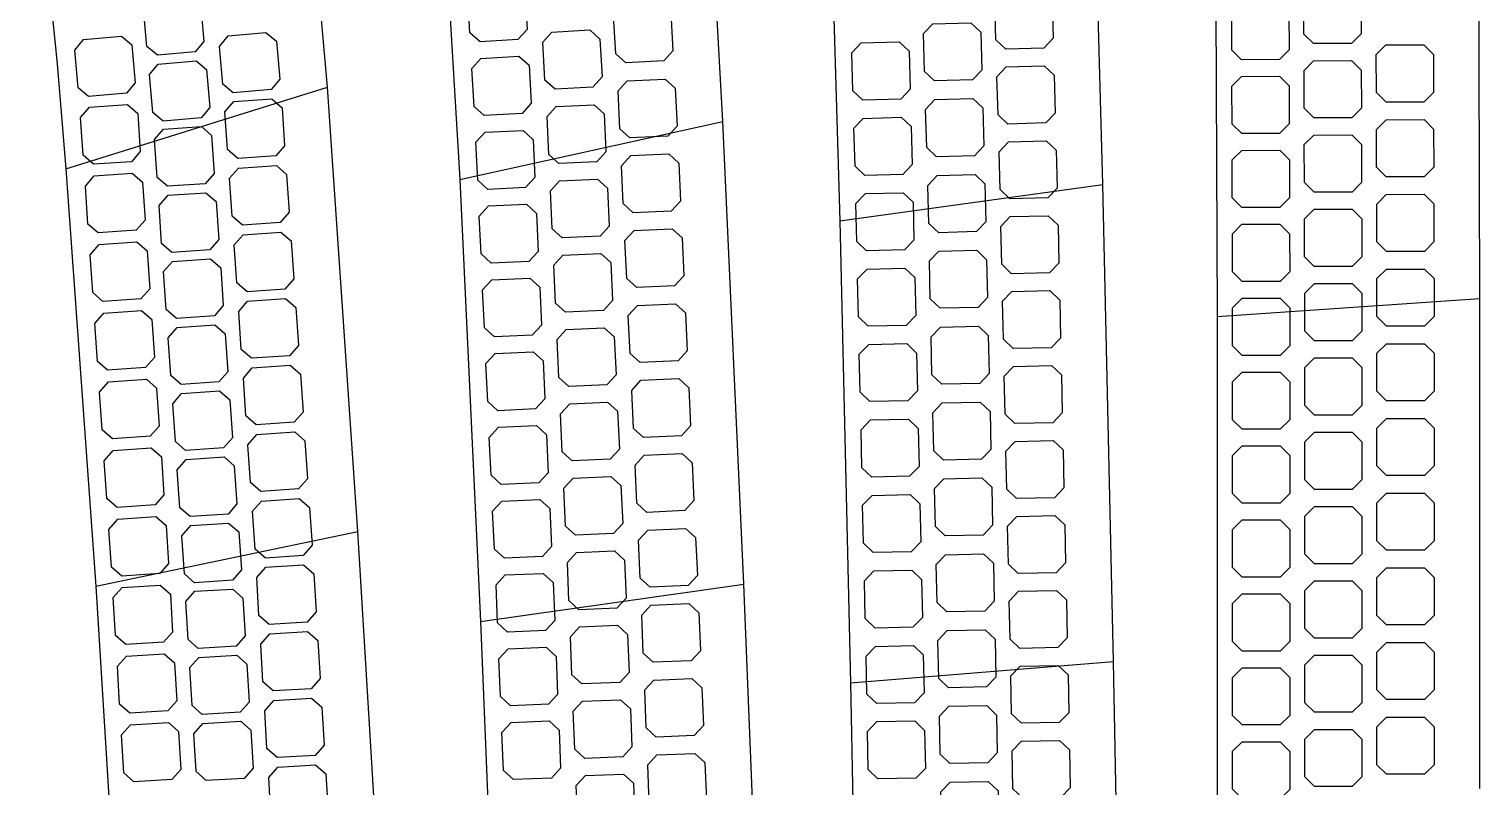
# Model space of a CAD drawing. Header units: millimetres. Extents: x 19106 to 24547, y 13072 to 17462.
# Drawn here: x 21785.4 to 22102.5, y 15773.6 to 15939.3 of the extents above; entities that cross this region are included whole.
import ezdxf

# ---------------------------------------------------------------- set-up
doc = ezdxf.new("R2010")
doc.units = ezdxf.units.MM
doc.header["$LTSCALE"] = 100
doc.header["$MEASUREMENT"] = 0
doc.layers.add('Default', color=7, linetype='Continuous')
doc.layers.add('PV CELL', color=1, linetype='Continuous')

msp = doc.modelspace()

# ---------------------------------------------------------------- linework, layer by layer
at = {"layer": 'Default'}
for points in [[(21850.63, 15926.54), (21843.06, 16012.22), (21842.49, 16017.44)], [(21937.06, 15919.05), (21931.7, 16015.18)], [(22020.12, 15905.33), (22017.31, 16006.24)], [(21874.21, 15996.38), (21879.55, 15906.4)], [(21785.42, 15992.09), (21791.58, 15931.64), (21793.5, 15908.7)], [(21959.77, 15993.52), (21962.61, 15897.33)], [(22102.51, 15880.41), (22102.2, 15984.83)], [(22044.67, 15977.55), (22045.05, 15876.46)], [(21793.5, 15908.7), (21850.63, 15926.54)], [(21793.5, 15908.7), (21850.63, 15926.54)], [(21857.31, 15829.5), (21850.63, 15926.54)], [(21879.55, 15906.4), (21937.06, 15919.05)], [(21879.55, 15906.4), (21937.06, 15919.05)], [(21941.64, 15817.96), (21937.06, 15919.05)], [(21793.5, 15908.7), (21800.05, 15817.55)], [(21879.55, 15906.4), (21884.07, 15809.8)], [(21962.61, 15897.33), (22020.12, 15905.33)], [(21962.61, 15897.33), (22020.12, 15905.33)], [(22022.44, 15801.08), (22020.12, 15905.33)], [(21962.61, 15897.33), (21964.94, 15796.4)], [(22045.05, 15876.46), (22102.51, 15880.41)], [(22045.05, 15876.46), (22102.51, 15880.41)], [(22102.5, 15773.3), (22102.51, 15880.41)], [(22045.05, 15876.46), (22045.08, 15771.61)], [(21800.05, 15817.55), (21857.31, 15829.5)], [(21800.05, 15817.55), (21857.31, 15829.5)], [(21863.32, 15729.55), (21857.31, 15829.5)], [(21800.05, 15817.55), (21805.95, 15721.79)], [(21884.07, 15809.8), (21941.64, 15817.96)], [(21884.07, 15809.8), (21941.64, 15817.96)], [(21945.75, 15714.55), (21941.64, 15817.96)], [(21884.07, 15809.8), (21888.13, 15709.55)], [(21964.94, 15796.4), (22022.44, 15801.08)], [(21964.94, 15796.4), (22022.44, 15801.08)], [(22024.43, 15694.56), (22022.44, 15801.08)], [(21964.94, 15796.4), (21966.96, 15692.06)]]:
    msp.add_lwpolyline(points, dxfattribs=at)
at = {"layer": 'PV CELL'}
for points in [[(21891.58, 15949.44), (21893.79, 15947.46), (21894.26, 15939.17), (21892.28, 15936.96), (21883.99, 15936.5), (21881.78, 15938.48), (21881.31, 15946.76), (21883.29, 15948.98), (21891.58, 15949.44)], [(21813.48, 15933.55), (21811.2, 15935.46), (21810.46, 15943.72), (21812.37, 15946), (21820.63, 15946.74), (21822.91, 15944.84), (21823.65, 15936.57), (21821.75, 15934.29), (21813.48, 15933.55)], [(21998.88, 15934.89), (21996.72, 15936.94), (21996.49, 15945.23), (21998.53, 15947.39), (22006.83, 15947.62), (22008.99, 15945.58), (22009.22, 15937.28), (22007.18, 15935.13), (21998.88, 15934.89)], [(22074.41, 15948.61), (22076.52, 15946.52), (22076.54, 15938.22), (22074.45, 15936.11), (22066.15, 15936.09), (22064.04, 15938.18), (22064.02, 15946.48), (22066.11, 15948.59), (22074.41, 15948.61)], [(21923.44, 15944.81), (21925.66, 15942.83), (21926.12, 15934.55), (21924.14, 15932.33), (21915.85, 15931.87), (21913.64, 15933.85), (21913.18, 15942.14), (21915.16, 15944.35), (21923.44, 15944.81)], [(22058.65, 15945.1), (22060.75, 15943), (22060.78, 15934.7), (22058.68, 15932.6), (22050.38, 15932.57), (22048.28, 15934.67), (22048.25, 15942.97), (22050.35, 15945.07), (22058.65, 15945.1)], [(21983.29, 15927.93), (21981.13, 15929.97), (21980.9, 15938.27), (21982.94, 15940.43), (21991.24, 15940.66), (21993.4, 15938.62), (21993.63, 15930.32), (21991.59, 15928.16), (21983.29, 15927.93)], [(21798.45, 15924.51), (21796.17, 15926.41), (21795.43, 15934.68), (21797.34, 15936.96), (21805.6, 15937.7), (21807.88, 15935.8), (21808.62, 15927.53), (21806.72, 15925.25), (21798.45, 15924.51)], [(21830.06, 15925.32), (21827.78, 15927.22), (21827.04, 15935.49), (21828.95, 15937.77), (21837.21, 15938.51), (21839.49, 15936.61), (21840.23, 15928.34), (21838.33, 15926.06), (21830.06, 15925.32)], [(21907.96, 15939.07), (21910.17, 15937.09), (21910.64, 15928.81), (21908.66, 15926.59), (21900.37, 15926.13), (21898.16, 15928.11), (21897.69, 15936.4), (21899.67, 15938.61), (21907.96, 15939.07)], [(21967.62, 15923.75), (21965.47, 15925.79), (21965.23, 15934.09), (21967.28, 15936.24), (21975.57, 15936.47), (21977.73, 15934.43), (21977.96, 15926.14), (21975.92, 15923.98), (21967.62, 15923.75)], [(22090.23, 15935.81), (22092.34, 15933.72), (22092.36, 15925.42), (22090.27, 15923.31), (22081.97, 15923.29), (22079.86, 15925.38), (22079.84, 15933.68), (22081.93, 15935.79), (22090.23, 15935.81)], [(21814.77, 15919.14), (21812.5, 15921.04), (21811.75, 15929.31), (21813.66, 15931.59), (21821.92, 15932.33), (21824.2, 15930.43), (21824.95, 15922.16), (21823.04, 15919.88), (21814.77, 15919.14)], [(21892.48, 15933.33), (21894.69, 15931.35), (21895.16, 15923.06), (21893.18, 15920.85), (21884.89, 15920.38), (21882.67, 15922.36), (21882.21, 15930.65), (21884.19, 15932.86), (21892.48, 15933.33)], [(21999.34, 15918.51), (21997.18, 15920.56), (21996.95, 15928.85), (21998.99, 15931.01), (22007.29, 15931.24), (22009.44, 15929.2), (22009.68, 15920.9), (22007.63, 15918.75), (21999.34, 15918.51)], [(22074.46, 15932.38), (22076.57, 15930.28), (22076.59, 15921.98), (22074.5, 15919.88), (22066.2, 15919.85), (22064.09, 15921.95), (22064.07, 15930.25), (22066.16, 15932.35), (22074.46, 15932.38)], [(21924.47, 15928.35), (21926.66, 15926.35), (21927.03, 15918.06), (21925.03, 15915.87), (21916.74, 15915.49), (21914.55, 15917.49), (21914.17, 15925.78), (21916.17, 15927.98), (21924.47, 15928.35)], [(22058.69, 15928.95), (22060.8, 15926.85), (22060.82, 15918.55), (22058.73, 15916.45), (22050.43, 15916.42), (22048.32, 15918.52), (22048.3, 15926.82), (22050.39, 15928.92), (22058.69, 15928.95)], [(21831.06, 15910.98), (21828.82, 15912.93), (21828.25, 15921.21), (21830.2, 15923.45), (21838.48, 15924.02), (21840.72, 15922.07), (21841.29, 15913.79), (21839.34, 15911.55), (21831.06, 15910.98)], [(21983.75, 15911.35), (21981.6, 15913.39), (21981.36, 15921.69), (21983.41, 15923.85), (21991.7, 15924.08), (21993.86, 15922.04), (21994.09, 15913.74), (21992.05, 15911.58), (21983.75, 15911.35)], [(21799.51, 15909.72), (21797.27, 15911.68), (21796.7, 15919.96), (21798.65, 15922.19), (21806.93, 15922.77), (21809.17, 15920.81), (21809.74, 15912.53), (21807.79, 15910.29), (21799.51, 15909.72)], [(21908.93, 15922.73), (21911.12, 15920.73), (21911.49, 15912.44), (21909.49, 15910.25), (21901.2, 15909.87), (21899.01, 15911.87), (21898.63, 15920.16), (21900.63, 15922.36), (21908.93, 15922.73)], [(21815.66, 15904.91), (21813.42, 15906.86), (21812.85, 15915.14), (21814.8, 15917.38), (21823.08, 15917.95), (21825.32, 15916), (21825.89, 15907.72), (21823.94, 15905.48), (21815.66, 15904.91)], [(21968.08, 15907.26), (21965.93, 15909.3), (21965.69, 15917.6), (21967.74, 15919.75), (21976.03, 15919.99), (21978.19, 15917.95), (21978.42, 15909.65), (21976.38, 15907.49), (21968.08, 15907.26)], [(22090.28, 15919.49), (22092.38, 15917.4), (22092.41, 15909.1), (22090.31, 15906.99), (22082.01, 15906.97), (22079.91, 15909.06), (22079.88, 15917.36), (22081.98, 15919.47), (22090.28, 15919.49)], [(21893.39, 15917.1), (21895.58, 15915.1), (21895.95, 15906.81), (21893.95, 15904.62), (21885.66, 15904.24), (21883.47, 15906.25), (21883.09, 15914.54), (21885.1, 15916.73), (21893.39, 15917.1)], [(21999.8, 15902.14), (21997.64, 15904.18), (21997.41, 15912.47), (21999.45, 15914.63), (22007.74, 15914.86), (22009.9, 15912.82), (22010.13, 15904.52), (22008.09, 15902.37), (21999.8, 15902.14)], [(22074.51, 15916.14), (22076.61, 15914.05), (22076.64, 15905.75), (22074.55, 15903.64), (22066.25, 15903.62), (22064.14, 15905.71), (22064.11, 15914.01), (22066.21, 15916.12), (22074.51, 15916.14)], [(21925.21, 15911.99), (21927.4, 15909.98), (21927.77, 15901.69), (21925.77, 15899.5), (21917.48, 15899.12), (21915.29, 15901.13), (21914.91, 15909.42), (21916.91, 15911.61), (21925.21, 15911.99)], [(22058.74, 15912.79), (22060.85, 15910.7), (22060.87, 15902.4), (22058.78, 15900.29), (22050.48, 15900.27), (22048.37, 15902.36), (22048.35, 15910.66), (22050.44, 15912.77), (22058.74, 15912.79)], [(21832.06, 15896.43), (21829.82, 15898.38), (21829.25, 15906.66), (21831.2, 15908.9), (21839.48, 15909.47), (21841.72, 15907.52), (21842.29, 15899.24), (21840.34, 15897), (21832.06, 15896.43)], [(21800.55, 15894.72), (21798.31, 15896.67), (21797.74, 15904.95), (21799.69, 15907.19), (21807.97, 15907.76), (21810.21, 15905.81), (21810.78, 15897.53), (21808.83, 15895.29), (21800.55, 15894.72)], [(21909.66, 15906.49), (21911.85, 15904.49), (21912.23, 15896.19), (21910.23, 15894), (21901.93, 15893.63), (21899.74, 15895.63), (21899.37, 15903.92), (21901.37, 15906.11), (21909.66, 15906.49)], [(21984.22, 15894.77), (21982.06, 15896.81), (21981.83, 15905.11), (21983.87, 15907.27), (21992.16, 15907.5), (21994.32, 15905.46), (21994.55, 15897.16), (21992.51, 15895), (21984.22, 15894.77)], [(21816.65, 15890.47), (21814.41, 15892.42), (21813.84, 15900.7), (21815.8, 15902.94), (21824.08, 15903.51), (21826.31, 15901.56), (21826.88, 15893.28), (21824.93, 15891.04), (21816.65, 15890.47)], [(21968.47, 15890.83), (21966.32, 15892.88), (21966.14, 15901.18), (21968.19, 15903.33), (21976.49, 15903.51), (21978.63, 15901.46), (21978.82, 15893.16), (21976.77, 15891.01), (21968.47, 15890.83)], [(22090.32, 15903.17), (22092.43, 15901.08), (22092.45, 15892.78), (22090.36, 15890.67), (22082.06, 15890.65), (22079.95, 15892.74), (22079.93, 15901.04), (22082.02, 15903.15), (22090.32, 15903.17)], [(21894.12, 15900.98), (21896.31, 15898.98), (21896.68, 15890.69), (21894.68, 15888.5), (21886.39, 15888.12), (21884.2, 15890.12), (21883.82, 15898.42), (21885.82, 15900.61), (21894.12, 15900.98)], [(22074.56, 15899.91), (22076.66, 15897.81), (22076.69, 15889.51), (22074.59, 15887.41), (22066.29, 15887.38), (22064.19, 15889.48), (22064.16, 15897.78), (22066.26, 15899.88), (22074.56, 15899.91)], [(21925.95, 15895.62), (21928.14, 15893.62), (21928.52, 15885.32), (21926.51, 15883.13), (21918.22, 15882.76), (21916.03, 15884.76), (21915.65, 15893.05), (21917.66, 15895.24), (21925.95, 15895.62)], [(22000.14, 15885.81), (21998, 15887.86), (21997.81, 15896.16), (21999.86, 15898.31), (22008.16, 15898.49), (22010.31, 15896.44), (22010.49, 15888.14), (22008.44, 15886), (22000.14, 15885.81)], [(22058.79, 15896.64), (22060.89, 15894.55), (22060.92, 15886.25), (22058.82, 15884.14), (22050.52, 15884.12), (22048.42, 15886.21), (22048.39, 15894.51), (22050.49, 15896.62), (22058.79, 15896.64)], [(21801.58, 15879.72), (21799.34, 15881.67), (21798.77, 15889.95), (21800.72, 15892.19), (21809, 15892.76), (21811.24, 15890.81), (21811.81, 15882.53), (21809.86, 15880.29), (21801.58, 15879.72)], [(21833.06, 15881.87), (21830.82, 15883.82), (21830.25, 15892.1), (21832.2, 15894.34), (21840.48, 15894.91), (21842.72, 15892.96), (21843.29, 15884.68), (21841.34, 15882.44), (21833.06, 15881.87)], [(21910.4, 15890.24), (21912.59, 15888.24), (21912.96, 15879.95), (21910.96, 15877.76), (21902.67, 15877.38), (21900.48, 15879.39), (21900.1, 15887.68), (21902.1, 15889.87), (21910.4, 15890.24)], [(21984.53, 15878.25), (21982.38, 15880.3), (21982.2, 15888.6), (21984.25, 15890.74), (21992.55, 15890.93), (21994.7, 15888.87), (21994.88, 15880.58), (21992.83, 15878.43), (21984.53, 15878.25)], [(21817.65, 15876.03), (21815.41, 15877.98), (21814.84, 15886.26), (21816.79, 15888.5), (21825.07, 15889.07), (21827.31, 15887.12), (21827.88, 15878.84), (21825.93, 15876.6), (21817.65, 15876.03)], [(21968.83, 15874.34), (21966.69, 15876.39), (21966.5, 15884.69), (21968.56, 15886.83), (21976.85, 15887.02), (21979, 15884.97), (21979.19, 15876.67), (21977.13, 15874.52), (21968.83, 15874.34)], [(22090.39, 15886.83), (22092.49, 15884.73), (22092.49, 15876.43), (22090.39, 15874.33), (22082.09, 15874.33), (22079.99, 15876.43), (22079.99, 15884.73), (22082.09, 15886.83), (22090.39, 15886.83)], [(21894.85, 15884.86), (21897.04, 15882.86), (21897.41, 15874.57), (21895.41, 15872.37), (21887.12, 15872), (21884.93, 15874), (21884.55, 15882.29), (21886.55, 15884.49), (21894.85, 15884.86)], [(22074.61, 15883.64), (22076.71, 15881.54), (22076.71, 15873.24), (22074.61, 15871.14), (22066.31, 15871.14), (22064.21, 15873.24), (22064.21, 15881.54), (22066.31, 15883.64), (22074.61, 15883.64)], [(21834.06, 15867.32), (21831.82, 15869.27), (21831.25, 15877.55), (21833.2, 15879.79), (21841.48, 15880.36), (21843.72, 15878.41), (21844.29, 15870.13), (21842.34, 15867.89), (21834.06, 15867.32)], [(22000.51, 15869.43), (21998.36, 15871.48), (21998.18, 15879.78), (22000.23, 15881.93), (22008.53, 15882.11), (22010.67, 15880.06), (22010.86, 15871.76), (22008.8, 15869.61), (22000.51, 15869.43)], [(22058.84, 15880.46), (22060.94, 15878.36), (22060.94, 15870.06), (22058.84, 15867.96), (22050.54, 15867.96), (22048.44, 15870.06), (22048.44, 15878.36), (22050.54, 15880.46), (22058.84, 15880.46)], [(21802.61, 15864.71), (21800.37, 15866.66), (21799.8, 15874.95), (21801.75, 15877.18), (21810.03, 15877.75), (21812.27, 15875.8), (21812.84, 15867.52), (21810.89, 15865.28), (21802.61, 15864.71)], [(21926.69, 15879.25), (21928.88, 15877.25), (21929.26, 15868.96), (21927.25, 15866.76), (21918.96, 15866.39), (21916.77, 15868.39), (21916.39, 15876.68), (21918.4, 15878.88), (21926.69, 15879.25)], [(21818.64, 15861.59), (21816.4, 15863.54), (21815.83, 15871.83), (21817.78, 15874.06), (21826.06, 15874.63), (21828.3, 15872.68), (21828.87, 15864.4), (21826.92, 15862.16), (21818.64, 15861.59)], [(21911.13, 15874), (21913.32, 15872), (21913.7, 15863.71), (21911.7, 15861.51), (21903.41, 15861.14), (21901.21, 15863.14), (21900.84, 15871.43), (21902.84, 15873.63), (21911.13, 15874)], [(21984.9, 15861.66), (21982.75, 15863.72), (21982.57, 15872.01), (21984.62, 15874.16), (21992.92, 15874.34), (21995.06, 15872.29), (21995.25, 15863.99), (21993.2, 15861.85), (21984.9, 15861.66)], [(21969.2, 15857.85), (21967.05, 15859.9), (21966.87, 15868.2), (21968.92, 15870.34), (21977.22, 15870.53), (21979.37, 15868.47), (21979.55, 15860.18), (21977.5, 15858.03), (21969.2, 15857.85)], [(22090.39, 15870.51), (22092.49, 15868.41), (22092.49, 15860.11), (22090.39, 15858.01), (22082.09, 15858.01), (22079.99, 15860.11), (22079.99, 15868.41), (22082.09, 15870.51), (22090.39, 15870.51)], [(21895.58, 15868.74), (21897.77, 15866.74), (21898.14, 15858.45), (21896.14, 15856.25), (21887.85, 15855.88), (21885.66, 15857.88), (21885.28, 15866.17), (21887.28, 15868.37), (21895.58, 15868.74)], [(22074.61, 15867.41), (22076.71, 15865.31), (22076.71, 15857.01), (22074.61, 15854.91), (22066.31, 15854.91), (22064.21, 15857.01), (22064.21, 15865.31), (22066.31, 15867.41), (22074.61, 15867.41)], [(21835.06, 15852.77), (21832.83, 15854.72), (21832.26, 15863), (21834.21, 15865.24), (21842.49, 15865.81), (21844.73, 15863.86), (21845.3, 15855.57), (21843.34, 15853.34), (21835.06, 15852.77)], [(22000.87, 15853.05), (21998.72, 15855.1), (21998.54, 15863.4), (22000.59, 15865.54), (22008.89, 15865.73), (22011.04, 15863.68), (22011.22, 15855.38), (22009.17, 15853.23), (22000.87, 15853.05)], [(22058.84, 15864.31), (22060.94, 15862.21), (22060.94, 15853.91), (22058.84, 15851.81), (22050.54, 15851.81), (22048.44, 15853.91), (22048.44, 15862.21), (22050.54, 15864.31), (22058.84, 15864.31)], [(21803.64, 15849.71), (21801.41, 15851.66), (21800.84, 15859.94), (21802.79, 15862.18), (21811.07, 15862.75), (21813.31, 15860.8), (21813.88, 15852.52), (21811.92, 15850.28), (21803.64, 15849.71)], [(21927.43, 15862.88), (21929.62, 15860.88), (21930, 15852.59), (21927.99, 15850.4), (21919.7, 15850.02), (21917.51, 15852.02), (21917.13, 15860.32), (21919.14, 15862.51), (21927.43, 15862.88)], [(21819.64, 15847.16), (21817.4, 15849.11), (21816.83, 15857.39), (21818.78, 15859.63), (21827.06, 15860.2), (21829.3, 15858.25), (21829.87, 15849.97), (21827.92, 15847.73), (21819.64, 15847.16)], [(21911.87, 15857.76), (21914.06, 15855.75), (21914.43, 15847.46), (21912.43, 15845.27), (21904.14, 15844.89), (21901.95, 15846.9), (21901.57, 15855.19), (21903.58, 15857.38), (21911.87, 15857.76)], [(21985.27, 15845.08), (21983.12, 15847.13), (21982.94, 15855.43), (21984.99, 15857.58), (21993.29, 15857.76), (21995.43, 15855.71), (21995.62, 15847.41), (21993.56, 15845.26), (21985.27, 15845.08)], [(21836.07, 15838.21), (21833.83, 15840.16), (21833.26, 15848.44), (21835.21, 15850.68), (21843.49, 15851.25), (21845.73, 15849.3), (21846.3, 15841.02), (21844.35, 15838.78), (21836.07, 15838.21)], [(21896.31, 15852.62), (21898.5, 15850.62), (21898.87, 15842.33), (21896.87, 15840.13), (21888.58, 15839.76), (21886.39, 15841.76), (21886.01, 15850.05), (21888.01, 15852.24), (21896.31, 15852.62)], [(21969.57, 15841.36), (21967.42, 15843.41), (21967.24, 15851.71), (21969.29, 15853.85), (21977.59, 15854.04), (21979.73, 15851.98), (21979.92, 15843.69), (21977.87, 15841.54), (21969.57, 15841.36)], [(22074.61, 15851.17), (22076.71, 15849.07), (22076.71, 15840.77), (22074.61, 15838.67), (22066.31, 15838.67), (22064.21, 15840.77), (22064.21, 15849.07), (22066.31, 15851.17), (22074.61, 15851.17)], [(22090.39, 15854.19), (22092.49, 15852.09), (22092.49, 15843.79), (22090.39, 15841.69), (22082.09, 15841.69), (22079.99, 15843.79), (22079.99, 15852.09), (22082.09, 15854.19), (22090.39, 15854.19)], [(22001.23, 15836.67), (21999.09, 15838.72), (21998.9, 15847.02), (22000.96, 15849.16), (22009.26, 15849.35), (22011.4, 15847.29), (22011.59, 15839), (22009.53, 15836.85), (22001.23, 15836.67)], [(22058.84, 15848.16), (22060.94, 15846.06), (22060.94, 15837.76), (22058.84, 15835.66), (22050.54, 15835.66), (22048.44, 15837.76), (22048.44, 15846.06), (22050.54, 15848.16), (22058.84, 15848.16)], [(21804.68, 15834.71), (21802.44, 15836.66), (21801.87, 15844.94), (21803.82, 15847.18), (21812.1, 15847.75), (21814.34, 15845.8), (21814.91, 15837.52), (21812.96, 15835.28), (21804.68, 15834.71)], [(21820.63, 15832.72), (21818.39, 15834.67), (21817.82, 15842.95), (21819.77, 15845.19), (21828.05, 15845.76), (21830.29, 15843.81), (21830.86, 15835.53), (21828.91, 15833.29), (21820.63, 15832.72)], [(21928.17, 15846.52), (21930.36, 15844.51), (21930.74, 15836.22), (21928.73, 15834.03), (21920.44, 15833.65), (21918.25, 15835.66), (21917.87, 15843.95), (21919.88, 15846.14), (21928.17, 15846.52)], [(21912.6, 15841.51), (21914.79, 15839.51), (21915.17, 15831.22), (21913.17, 15829.03), (21904.88, 15828.65), (21902.68, 15830.65), (21902.31, 15838.95), (21904.31, 15841.14), (21912.6, 15841.51)], [(21985.63, 15828.5), (21983.49, 15830.55), (21983.3, 15838.85), (21985.36, 15840.99), (21993.65, 15841.18), (21995.8, 15839.13), (21995.99, 15830.83), (21993.93, 15828.68), (21985.63, 15828.5)], [(21837.07, 15823.66), (21834.83, 15825.61), (21834.26, 15833.89), (21836.21, 15836.13), (21844.49, 15836.7), (21846.73, 15834.75), (21847.3, 15826.47), (21845.35, 15824.23), (21837.07, 15823.66)], [(21897.03, 15836.5), (21899.23, 15834.5), (21899.6, 15826.2), (21897.6, 15824.01), (21889.31, 15823.64), (21887.12, 15825.64), (21886.74, 15833.93), (21888.74, 15836.12), (21897.03, 15836.5)], [(21969.93, 15824.86), (21967.79, 15826.92), (21967.6, 15835.22), (21969.66, 15837.36), (21977.95, 15837.55), (21980.1, 15835.49), (21980.28, 15827.2), (21978.23, 15825.05), (21969.93, 15824.86)], [(22090.39, 15837.87), (22092.49, 15835.77), (22092.49, 15827.47), (22090.39, 15825.37), (22082.09, 15825.37), (22079.99, 15827.47), (22079.99, 15835.77), (22082.09, 15837.87), (22090.39, 15837.87)], [(21805.71, 15819.7), (21803.47, 15821.65), (21802.9, 15829.93), (21804.85, 15832.17), (21813.13, 15832.74), (21815.37, 15830.79), (21815.94, 15822.51), (21813.99, 15820.27), (21805.71, 15819.7)], [(22001.6, 15820.28), (21999.45, 15822.34), (21999.27, 15830.63), (22001.32, 15832.78), (22009.62, 15832.97), (22011.77, 15830.91), (22011.95, 15822.61), (22009.9, 15820.47), (22001.6, 15820.28)], [(22074.61, 15834.94), (22076.71, 15832.84), (22076.71, 15824.54), (22074.61, 15822.44), (22066.31, 15822.44), (22064.21, 15824.54), (22064.21, 15832.84), (22066.31, 15834.94), (22074.61, 15834.94)], [(21821.62, 15818.28), (21819.38, 15820.23), (21818.81, 15828.51), (21820.76, 15830.75), (21829.05, 15831.32), (21831.28, 15829.37), (21831.85, 15821.09), (21829.9, 15818.85), (21821.62, 15818.28)], [(21928.91, 15830.15), (21931.1, 15828.15), (21931.48, 15819.86), (21929.48, 15817.66), (21921.18, 15817.29), (21918.99, 15819.29), (21918.62, 15827.58), (21920.62, 15829.77), (21928.91, 15830.15)], [(22058.84, 15832), (22060.94, 15829.9), (22060.94, 15821.6), (22058.84, 15819.5), (22050.54, 15819.5), (22048.44, 15821.6), (22048.44, 15829.9), (22050.54, 15832), (22058.84, 15832)], [(21913.39, 15825.22), (21915.57, 15823.2), (21915.9, 15814.91), (21913.88, 15812.73), (21905.59, 15812.39), (21903.41, 15814.41), (21903.08, 15822.7), (21905.09, 15824.88), (21913.39, 15825.22)], [(21986, 15811.91), (21983.86, 15813.97), (21983.67, 15822.26), (21985.73, 15824.41), (21994.02, 15824.59), (21996.17, 15822.54), (21996.35, 15814.24), (21994.3, 15812.1), (21986, 15811.91)], [(21837.9, 15809.18), (21835.68, 15811.15), (21835.18, 15819.44), (21837.15, 15821.66), (21845.43, 15822.16), (21847.66, 15820.19), (21848.15, 15811.9), (21846.18, 15809.68), (21837.9, 15809.18)], [(21897.79, 15820.32), (21899.97, 15818.31), (21900.3, 15810.01), (21898.29, 15807.83), (21889.99, 15807.5), (21887.81, 15809.52), (21887.48, 15817.81), (21889.5, 15819.99), (21897.79, 15820.32)], [(21970.3, 15808.37), (21968.15, 15810.43), (21967.97, 15818.72), (21970.02, 15820.87), (21978.32, 15821.05), (21980.47, 15819), (21980.65, 15810.7), (21978.6, 15808.56), (21970.3, 15808.37)], [(22090.39, 15821.55), (22092.49, 15819.45), (22092.49, 15811.15), (22090.39, 15809.05), (22082.09, 15809.05), (22079.99, 15811.15), (22079.99, 15819.45), (22082.09, 15821.55), (22090.39, 15821.55)], [(21806.55, 15804.78), (21804.33, 15806.75), (21803.83, 15815.03), (21805.8, 15817.26), (21814.09, 15817.75), (21816.31, 15815.78), (21816.81, 15807.5), (21814.84, 15805.28), (21806.55, 15804.78)], [(21822.41, 15803.92), (21820.19, 15805.89), (21819.69, 15814.18), (21821.66, 15816.4), (21829.94, 15816.9), (21832.17, 15814.92), (21832.66, 15806.64), (21830.69, 15804.42), (21822.41, 15803.92)], [(22001.96, 15803.9), (21999.82, 15805.95), (21999.63, 15814.25), (22001.69, 15816.4), (22009.98, 15816.58), (22012.13, 15814.53), (22012.31, 15806.23), (22010.26, 15804.09), (22001.96, 15803.9)], [(22074.61, 15818.7), (22076.71, 15816.6), (22076.71, 15808.3), (22074.61, 15806.2), (22066.31, 15806.2), (22064.21, 15808.3), (22064.21, 15816.6), (22066.31, 15818.7), (22074.61, 15818.7)], [(21929.63, 15813.73), (21931.82, 15811.71), (21932.15, 15803.42), (21930.13, 15801.24), (21921.84, 15800.91), (21919.66, 15802.92), (21919.33, 15811.21), (21921.34, 15813.4), (21929.63, 15813.73)], [(22058.84, 15815.85), (22060.94, 15813.75), (22060.94, 15805.45), (22058.84, 15803.35), (22050.54, 15803.35), (22048.44, 15805.45), (22048.44, 15813.75), (22050.54, 15815.85), (22058.84, 15815.85)], [(21838.77, 15794.62), (21836.55, 15796.59), (21836.05, 15804.88), (21838.02, 15807.1), (21846.31, 15807.6), (21848.53, 15805.63), (21849.03, 15797.34), (21847.06, 15795.12), (21838.77, 15794.62)], [(21914.03, 15808.97), (21916.21, 15806.95), (21916.54, 15798.66), (21914.53, 15796.48), (21906.24, 15796.15), (21904.05, 15798.16), (21903.72, 15806.46), (21905.74, 15808.64), (21914.03, 15808.97)], [(21986.37, 15795.33), (21984.23, 15797.38), (21984.04, 15805.68), (21986.09, 15807.83), (21994.39, 15808.01), (21996.54, 15805.96), (21996.72, 15797.66), (21994.67, 15795.51), (21986.37, 15795.33)], [(21898.43, 15804.2), (21900.61, 15802.18), (21900.94, 15793.89), (21898.93, 15791.71), (21890.64, 15791.38), (21888.45, 15793.39), (21888.12, 15801.68), (21890.14, 15803.87), (21898.43, 15804.2)], [(21970.67, 15791.88), (21968.52, 15793.94), (21968.34, 15802.23), (21970.39, 15804.38), (21978.69, 15804.56), (21980.83, 15802.51), (21981.02, 15794.21), (21978.96, 15792.07), (21970.67, 15791.88)], [(22090.39, 15805.24), (22092.49, 15803.14), (22092.49, 15794.84), (22090.39, 15792.74), (22082.09, 15792.74), (22079.99, 15794.84), (22079.99, 15803.14), (22082.09, 15805.24), (22090.39, 15805.24)], [(21807.45, 15789.77), (21805.23, 15791.74), (21804.73, 15800.02), (21806.7, 15802.24), (21814.99, 15802.74), (21817.21, 15800.77), (21817.71, 15792.49), (21815.74, 15790.26), (21807.45, 15789.77)], [(21823.28, 15789.47), (21821.05, 15791.44), (21820.56, 15799.73), (21822.53, 15801.95), (21830.81, 15802.45), (21833.03, 15800.48), (21833.53, 15792.19), (21831.56, 15789.97), (21823.28, 15789.47)], [(22074.61, 15802.47), (22076.71, 15800.37), (22076.71, 15792.07), (22074.61, 15789.97), (22066.31, 15789.97), (22064.21, 15792.07), (22064.21, 15800.37), (22066.31, 15802.47), (22074.61, 15802.47)], [(21930.29, 15797.35), (21932.47, 15795.34), (21932.8, 15787.05), (21930.78, 15784.86), (21922.49, 15784.53), (21920.31, 15786.55), (21919.98, 15794.84), (21921.99, 15797.02), (21930.29, 15797.35)], [(22002.28, 15787.56), (22000.14, 15789.62), (21999.99, 15797.91), (22002.05, 15800.05), (22010.34, 15800.21), (22012.48, 15798.15), (22012.64, 15789.85), (22010.58, 15787.71), (22002.28, 15787.56)], [(22058.84, 15799.7), (22060.94, 15797.6), (22060.94, 15789.3), (22058.84, 15787.2), (22050.54, 15787.2), (22048.44, 15789.3), (22048.44, 15797.6), (22050.54, 15799.7), (22058.84, 15799.7)], [(21839.65, 15780.06), (21837.42, 15782.03), (21836.93, 15790.32), (21838.9, 15792.54), (21847.18, 15793.03), (21849.4, 15791.06), (21849.9, 15782.78), (21847.93, 15780.56), (21839.65, 15780.06)], [(21914.68, 15792.72), (21916.86, 15790.71), (21917.19, 15782.41), (21915.18, 15780.23), (21906.88, 15779.9), (21904.7, 15781.91), (21904.37, 15790.21), (21906.39, 15792.39), (21914.68, 15792.72)], [(21986.66, 15778.78), (21984.52, 15780.84), (21984.37, 15789.14), (21986.43, 15791.28), (21994.73, 15791.44), (21996.87, 15789.37), (21997.02, 15781.08), (21994.96, 15778.94), (21986.66, 15778.78)], [(21808.35, 15774.76), (21806.13, 15776.73), (21805.63, 15785.01), (21807.6, 15787.23), (21815.89, 15787.73), (21818.11, 15785.76), (21818.61, 15777.47), (21816.64, 15775.25), (21808.35, 15774.76)], [(21824.14, 15775.03), (21821.92, 15777), (21821.42, 15785.28), (21823.39, 15787.51), (21831.68, 15788), (21833.9, 15786.03), (21834.4, 15777.75), (21832.43, 15775.53), (21824.14, 15775.03)], [(21899.07, 15788.07), (21901.26, 15786.06), (21901.59, 15777.76), (21899.57, 15775.58), (21891.28, 15775.25), (21889.1, 15777.27), (21888.77, 15785.56), (21890.78, 15787.74), (21899.07, 15788.07)], [(21970.95, 15775.43), (21968.81, 15777.49), (21968.65, 15785.79), (21970.71, 15787.92), (21979.01, 15788.08), (21981.15, 15786.02), (21981.3, 15777.72), (21979.24, 15775.58), (21970.95, 15775.43)], [(22090.39, 15788.92), (22092.49, 15786.82), (22092.49, 15778.52), (22090.39, 15776.42), (22082.09, 15776.42), (22079.99, 15778.52), (22079.99, 15786.82), (22082.09, 15788.92), (22090.39, 15788.92)], [(22074.61, 15786.23), (22076.71, 15784.13), (22076.71, 15775.83), (22074.61, 15773.73), (22066.31, 15773.73), (22064.21, 15775.83), (22064.21, 15784.13), (22066.31, 15786.23), (22074.61, 15786.23)], [(22002.59, 15771.17), (22000.45, 15773.23), (22000.29, 15781.53), (22002.35, 15783.67), (22010.65, 15783.83), (22012.79, 15781.77), (22012.95, 15773.47), (22010.89, 15771.33), (22002.59, 15771.17)], [(22058.86, 15783.53), (22060.95, 15781.42), (22060.94, 15773.12), (22058.83, 15771.03), (22050.53, 15771.05), (22048.44, 15773.15), (22048.45, 15781.45), (22050.56, 15783.54), (22058.86, 15783.53)], [(21840.52, 15765.5), (21838.3, 15767.47), (21837.8, 15775.75), (21839.77, 15777.98), (21848.06, 15778.47), (21850.28, 15776.5), (21850.78, 15768.22), (21848.81, 15766), (21840.52, 15765.5)], [(21930.94, 15780.98), (21933.12, 15778.97), (21933.45, 15770.68), (21931.44, 15768.49), (21923.14, 15768.16), (21920.96, 15770.18), (21920.63, 15778.47), (21922.64, 15780.65), (21930.94, 15780.98)], [(21915.33, 15776.47), (21917.51, 15774.46), (21917.84, 15766.16), (21915.82, 15763.98), (21907.53, 15763.65), (21905.35, 15765.67), (21905.02, 15773.96), (21907.03, 15776.14), (21915.33, 15776.47)], [(21986.97, 15762.2), (21984.83, 15764.26), (21984.68, 15772.56), (21986.74, 15774.7), (21995.04, 15774.85), (21997.18, 15772.79), (21997.33, 15764.49), (21995.27, 15762.35), (21986.97, 15762.2)]]:
    msp.add_lwpolyline(points, dxfattribs=at)

doc.saveas('drawing.dxf')
